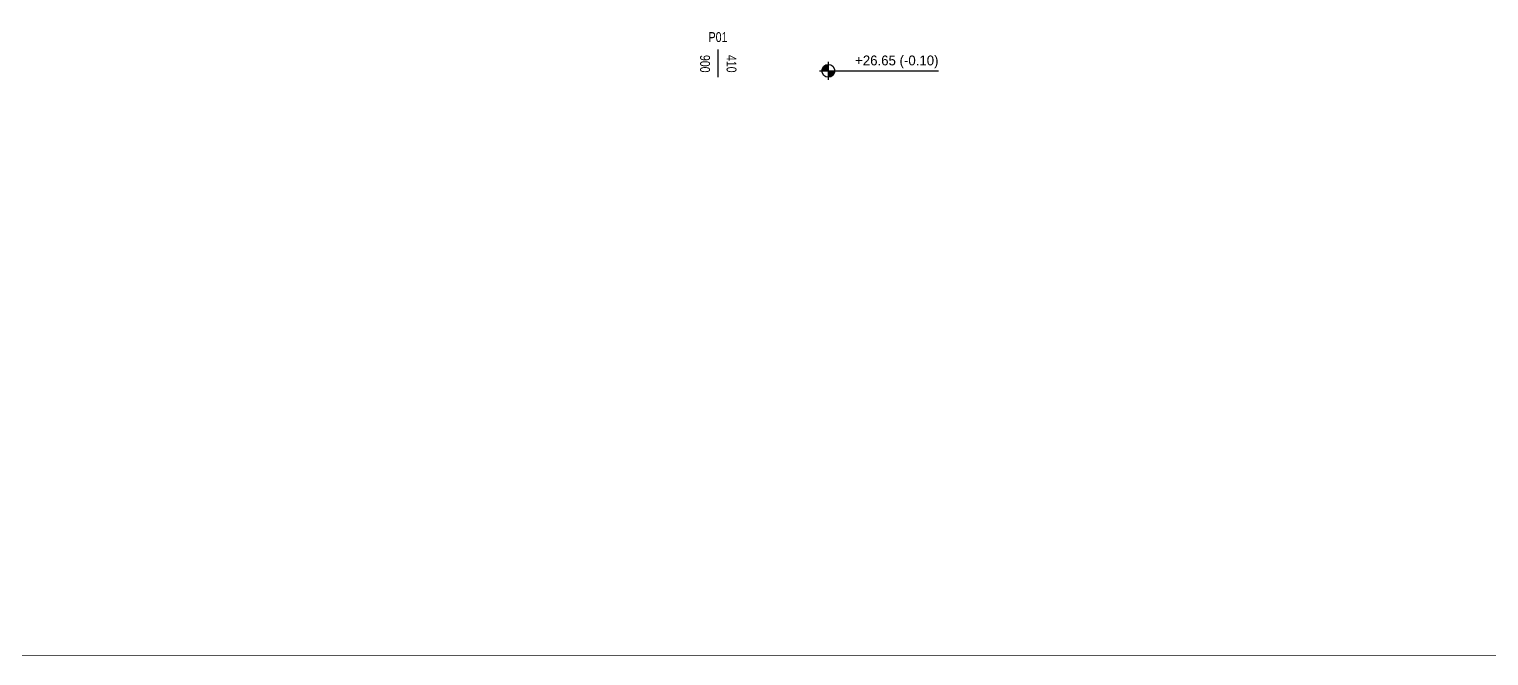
# Model space of a CAD drawing. Header units: centimetres. Extents: x -277999 to 283551, y -705288 to -693449.
# Drawn here: x 277642 to 280597, y -701351 to -700082 of the extents above; entities that cross this region are included whole.
import ezdxf
from ezdxf.enums import TextEntityAlignment as Align

# ---------------------------------------------------------------- set-up
doc = ezdxf.new("R2010")
doc.units = ezdxf.units.CM
doc.layers.add('MKDU0', color=8, linetype='Continuous')
doc.layers.add('ROTAS-HAV-CERCEVE', color=7, linetype='Continuous')

msp = doc.modelspace()

# ---------------------------------------------------------------- hatches: boundary and pattern name
at = {"layer": 'MKDU0'}
h = msp.add_hatch(color=8, dxfattribs=at)
h.dxf.hatch_style = 1
h.paths.add_polyline_path([(279259.8, -700153.4), (279257.3, -700153.6), (279254.8, -700154.4), (279252.6, -700155.6), (279250.6, -700157.2), (279249, -700159.2), (279247.8, -700161.4), (279247.1, -700163.8), (279246.8, -700166.4), (279259.8, -700166.4), (279259.8, -700153.4)])
h.paths.add_polyline_path([(279272.8, -700166.4), (279259.8, -700166.4), (279259.8, -700179.4), (279262.4, -700179.1), (279264.8, -700178.4), (279267, -700177.2), (279269, -700175.6), (279270.6, -700173.6), (279271.8, -700171.4), (279272.6, -700168.9), (279272.8, -700166.4)])

# ---------------------------------------------------------------- linework, layer by layer
at = {"layer": 'MKDU0', "color": 8}
for p, q in [((279259.8, -700148.4), (279259.8, -700184.4)), ((279241.8, -700166.4), (279482.8, -700166.4))]:
    msp.add_line(p, q, dxfattribs=at)
at = {"layer": 'MKDU0'}
msp.add_lwpolyline([(279036.6, -700179.1), (279036.6, -700123.1)], dxfattribs=at)
at = {"layer": 'MKDU0', "color": 8}
msp.add_circle((279259.8, -700166.4), 13, dxfattribs=at)
at = {"layer": 'ROTAS-HAV-CERCEVE', "const_width": 1.5}
msp.add_lwpolyline([(258000, -701350), (283550, -701350), (283550, -693450), (258000, -693450)], close=True, dxfattribs=at)

# ---------------------------------------------------------------- texts
at = {"layer": 'MKDU0', "width": 0.8}
msp.add_text('P01', height=20, dxfattribs=at).set_placement((279036.6, -700098.1), align=Align.MIDDLE_CENTER)
for s, p in [('900', (279000.3, -700152.1)), ('410', (279053.9, -700152.1))]:
    msp.add_text(s, height=20, rotation=270, dxfattribs=at).set_placement(p, align=Align.CENTER)
at = {"layer": 'MKDU0', "color": 8, "insert": (279482.8, -700161.4), "char_height": 20, "attachment_point": 9}
msp.add_mtext('+26.65 (-0.10)', dxfattribs=at)

doc.saveas('drawing.dxf')
